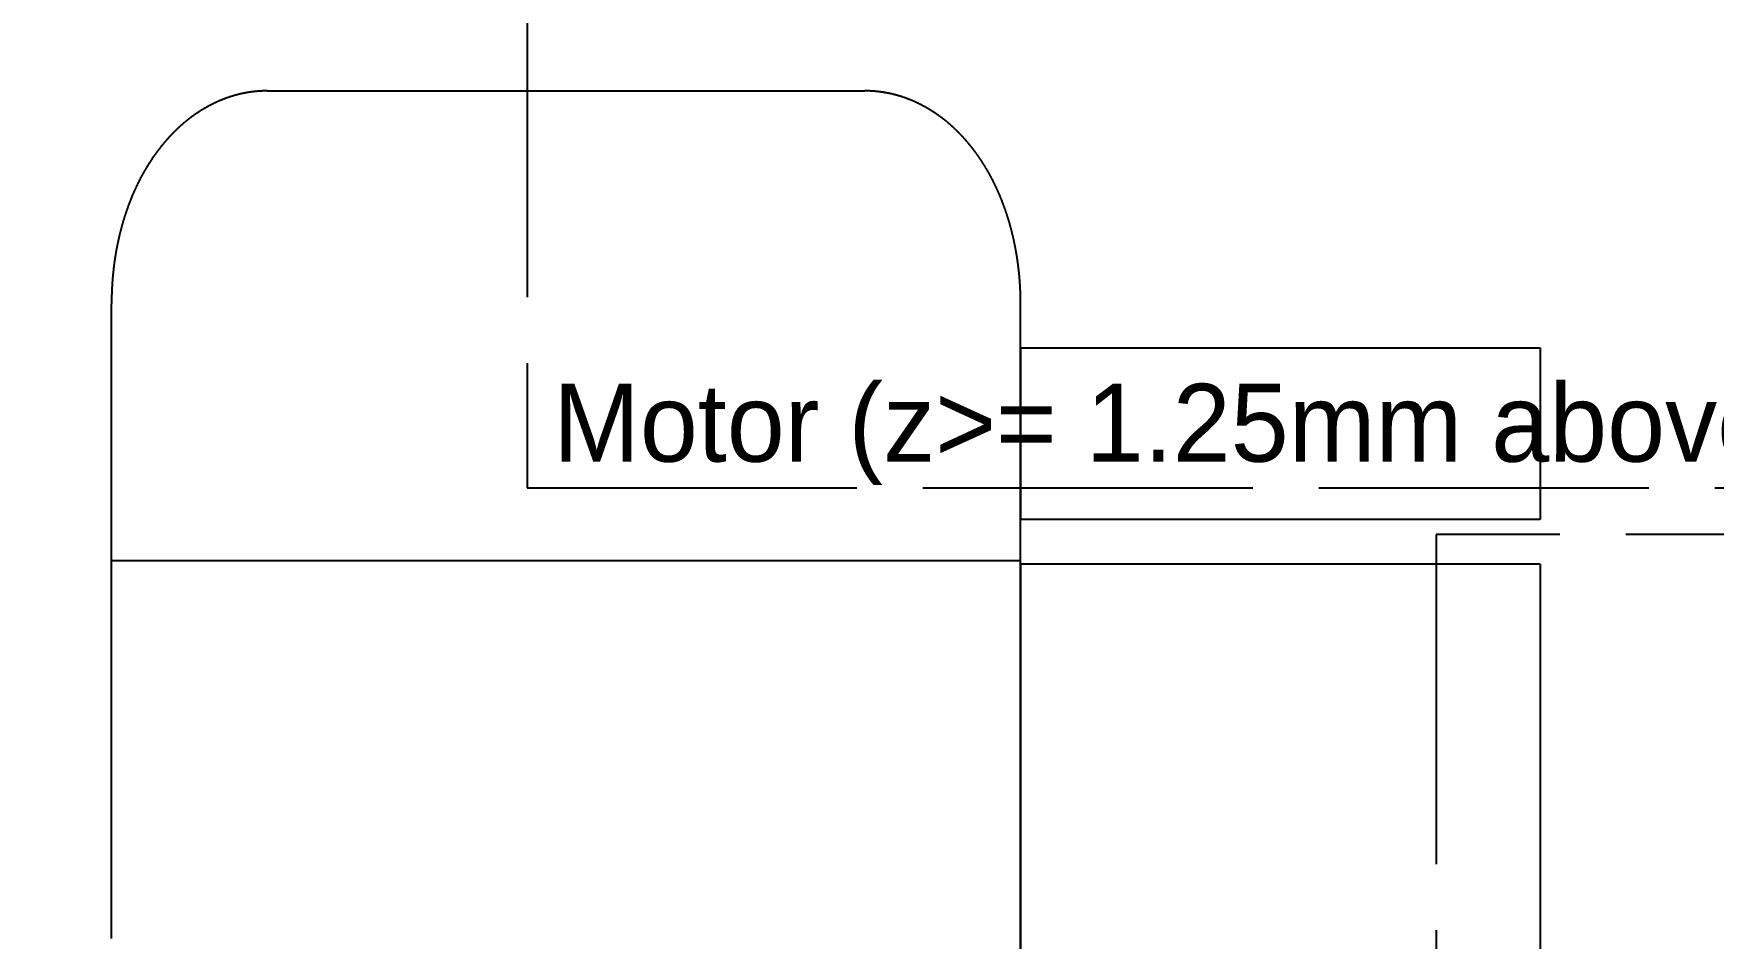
# Model space of a CAD drawing. Header units: millimetres. Extents: x -6.6 to 37.3, y -31.4 to 37.
# Drawn here: x -6.6 to -0.13, y 7.04 to 10.53 of the extents above; entities that cross this region are included whole.
import ezdxf

# ---------------------------------------------------------------- set-up
doc = ezdxf.new("R2010")
doc.units = ezdxf.units.MM
doc.linetypes.add('DASHED', pattern=[1.524, 1.27, -0.254])
for name, color, linetype in [('00_BOARD', 7, 'Continuous'), ('20_CONTACT', 3, 'Continuous'), ('30_OVERHANG', 2, 'DASHED'), ('90_TEXT', 7, 'Continuous')]:
    doc.layers.add(name, color=color, linetype=linetype)

msp = doc.modelspace()

# ---------------------------------------------------------------- linework, layer by layer
at = {"layer": '00_BOARD'}
msp.add_lwpolyline([(27.8, -1.5, -0.414214), (26.8, -0.5), (26.8, 10.5, -0.414214), (27.8, 11.5), (32.4, 11.5, 0.414214), (33.4, 12.5), (33.4, 33, 0.414214), (29.4, 37), (27.7614, 37, 0.245393), (24.4788, 35.2857, -0.522233), (2.3212, 35.2857, 0.245393), (-0.9614, 37), (-2.6, 37, 0.414214), (-6.6, 33), (-6.6, 12.5, 0.414214), (-5.6, 11.5), (-1, 11.5, -0.414214), (0, 10.5), (0, -0.5, -0.414214), (-1, -1.5)], format="xyb", dxfattribs=at)
at = {"layer": '20_CONTACT'}
for points in [[(-5.7, 10.3083), (-5.7009, 10.3083), (-5.7016, 10.3083), (-5.7025, 10.3083), (-5.7034, 10.3083), (-5.7044, 10.3083), (-5.7053, 10.3083), (-5.7063, 10.3083), (-5.7072, 10.3082), (-5.7081, 10.3082), (-5.7091, 10.3082), (-5.71, 10.3082), (-5.711, 10.3082), (-5.7119, 10.3082), (-5.7128, 10.3081), (-5.7138, 10.3081), (-5.7147, 10.3081), (-5.7157, 10.308), (-5.7166, 10.308), (-5.7176, 10.308), (-5.7185, 10.3079), (-5.7194, 10.3079), (-5.7204, 10.3078), (-5.7213, 10.3078), (-5.7223, 10.3078), (-5.7232, 10.3077), (-5.7242, 10.3077), (-5.7251, 10.3076), (-5.726, 10.3076), (-5.727, 10.3075), (-5.7279, 10.3074), (-5.7289, 10.3074), (-5.7298, 10.3073), (-5.7307, 10.3073), (-5.7317, 10.3072), (-5.7326, 10.3071), (-5.7336, 10.3071), (-5.7345, 10.307), (-5.7354, 10.3069), (-5.7364, 10.3068), (-5.7373, 10.3068), (-5.7383, 10.3067), (-5.7392, 10.3066), (-5.7402, 10.3065), (-5.7411, 10.3064), (-5.742, 10.3064), (-5.743, 10.3063), (-5.7439, 10.3062), (-5.7449, 10.3061), (-5.7458, 10.306), (-5.7467, 10.3059), (-5.7477, 10.3058), (-5.7486, 10.3057), (-5.7495, 10.3056), (-5.7505, 10.3055), (-5.7514, 10.3054), (-5.7524, 10.3053), (-5.7533, 10.3052), (-5.7542, 10.3051), (-5.7552, 10.305), (-5.7561, 10.3048), (-5.7571, 10.3047), (-5.758, 10.3046), (-5.7589, 10.3045), (-5.7599, 10.3044), (-5.7608, 10.3042), (-5.7617, 10.3041), (-5.7627, 10.304), (-5.7636, 10.3038), (-5.7646, 10.3037), (-5.7655, 10.3036), (-5.7664, 10.3034), (-5.7674, 10.3033), (-5.7683, 10.3032), (-5.7692, 10.303), (-5.7702, 10.3029), (-5.7711, 10.3027), (-5.7721, 10.3026), (-5.773, 10.3024), (-5.7739, 10.3023), (-5.7749, 10.3021), (-5.7758, 10.302), (-5.7767, 10.3018), (-5.7777, 10.3016), (-5.7786, 10.3015), (-5.7795, 10.3013), (-5.7805, 10.3012), (-5.7814, 10.301), (-5.7823, 10.3008), (-5.7833, 10.3006), (-5.7842, 10.3005), (-5.7851, 10.3003), (-5.7861, 10.3001), (-5.787, 10.2999), (-5.7879, 10.2998), (-5.7889, 10.2996), (-5.7898, 10.2994), (-5.7907, 10.2992), (-5.7917, 10.299), (-5.7926, 10.2988), (-5.7935, 10.2986), (-5.7945, 10.2984), (-5.7954, 10.2982), (-5.7963, 10.298), (-5.7972, 10.2978), (-5.7982, 10.2976), (-5.7991, 10.2974), (-5.8, 10.2972), (-5.801, 10.297), (-5.8019, 10.2968), (-5.8028, 10.2966), (-5.8037, 10.2964), (-5.8047, 10.2962), (-5.8056, 10.2959), (-5.8065, 10.2957), (-5.8075, 10.2955), (-5.8084, 10.2953), (-5.8093, 10.2951), (-5.8102, 10.2948), (-5.8112, 10.2946), (-5.8121, 10.2944), (-5.813, 10.2941), (-5.8139, 10.2939), (-5.8149, 10.2937), (-5.8158, 10.2934), (-5.8167, 10.2932), (-5.8176, 10.2929), (-5.8186, 10.2927), (-5.8195, 10.2924), (-5.8204, 10.2922), (-5.8213, 10.2919), (-5.8223, 10.2917), (-5.8232, 10.2914), (-5.8241, 10.2912), (-5.825, 10.2909), (-5.8259, 10.2907), (-5.8269, 10.2904), (-5.8278, 10.2901), (-5.8287, 10.2899), (-5.8296, 10.2896), (-5.8305, 10.2893), (-5.8315, 10.2891), (-5.8324, 10.2888), (-5.8333, 10.2885), (-5.8342, 10.2882), (-5.8351, 10.288), (-5.8361, 10.2877), (-5.837, 10.2874), (-5.8379, 10.2871), (-5.8388, 10.2868), (-5.8397, 10.2865), (-5.8406, 10.2862), (-5.8416, 10.2859), (-5.8425, 10.2857), (-5.8434, 10.2854), (-5.8443, 10.2851), (-5.8452, 10.2848), (-5.8461, 10.2845), (-5.8471, 10.2842), (-5.848, 10.2838), (-5.8489, 10.2835), (-5.8498, 10.2832), (-5.8507, 10.2829), (-5.8516, 10.2826), (-5.8525, 10.2823), (-5.8534, 10.282), (-5.8544, 10.2816), (-5.8553, 10.2813), (-5.8562, 10.281), (-5.8571, 10.2807), (-5.858, 10.2804), (-5.8589, 10.28), (-5.8598, 10.2797), (-5.8607, 10.2794), (-5.8616, 10.279), (-5.8625, 10.2787), (-5.8634, 10.2784), (-5.8643, 10.278), (-5.8653, 10.2777), (-5.8662, 10.2773), (-5.8671, 10.277), (-5.868, 10.2766), (-5.8689, 10.2763), (-5.8698, 10.2759), (-5.8707, 10.2756), (-5.8716, 10.2752), (-5.8725, 10.2749), (-5.8734, 10.2745), (-5.8743, 10.2741), (-5.8752, 10.2738), (-5.8761, 10.2734), (-5.877, 10.273), (-5.8779, 10.2727), (-5.8788, 10.2723), (-5.8797, 10.2719), (-5.8806, 10.2716), (-5.8815, 10.2712), (-5.8824, 10.2708), (-5.8833, 10.2704), (-5.8842, 10.27), (-5.8851, 10.2697), (-5.886, 10.2693), (-5.8869, 10.2689), (-5.8878, 10.2685), (-5.8887, 10.2681), (-5.8896, 10.2677), (-5.8905, 10.2673), (-5.8913, 10.2669), (-5.8922, 10.2665), (-5.8931, 10.2661), (-5.894, 10.2657), (-5.8949, 10.2653), (-5.8958, 10.2649), (-5.8967, 10.2645), (-5.8976, 10.2641), (-5.8985, 10.2637), (-5.8994, 10.2633), (-5.9003, 10.2629), (-5.9011, 10.2624), (-5.902, 10.262), (-5.9029, 10.2616), (-5.9038, 10.2612), (-5.9047, 10.2607), (-5.9056, 10.2603), (-5.9065, 10.2599), (-5.9073, 10.2595), (-5.9082, 10.259), (-5.9091, 10.2586), (-5.91, 10.2582), (-5.9109, 10.2577), (-5.9118, 10.2573), (-5.9126, 10.2568), (-5.9135, 10.2564), (-5.9144, 10.256), (-5.9153, 10.2555), (-5.9162, 10.2551), (-5.917, 10.2546), (-5.9179, 10.2542), (-5.9188, 10.2537), (-5.9197, 10.2532), (-5.9206, 10.2528), (-5.9214, 10.2523), (-5.9223, 10.2519), (-5.9232, 10.2514), (-5.9241, 10.2509), (-5.9249, 10.2505), (-5.9258, 10.25), (-5.9267, 10.2495), (-5.9275, 10.2491), (-5.9284, 10.2486), (-5.9293, 10.2481), (-5.9302, 10.2476), (-5.931, 10.2471), (-5.9319, 10.2467), (-5.9328, 10.2462), (-5.9336, 10.2457), (-5.9345, 10.2452), (-5.9354, 10.2447), (-5.9362, 10.2442), (-5.9371, 10.2437), (-5.938, 10.2432), (-5.9388, 10.2427), (-5.9397, 10.2422), (-5.9406, 10.2417), (-5.9414, 10.2412), (-5.9423, 10.2407), (-5.9432, 10.2402), (-5.944, 10.2397), (-5.9449, 10.2392), (-5.9457, 10.2387), (-5.9466, 10.2382), (-5.9475, 10.2377), (-5.9483, 10.2372), (-5.9492, 10.2366), (-5.95, 10.2361), (-5.9509, 10.2356), (-5.9517, 10.2351), (-5.9526, 10.2346), (-5.9534, 10.234), (-5.9543, 10.2335), (-5.9552, 10.233), (-5.956, 10.2324), (-5.9569, 10.2319), (-5.9577, 10.2314), (-5.9586, 10.2308), (-5.9594, 10.2303), (-5.9603, 10.2297), (-5.9611, 10.2292), (-5.962, 10.2287), (-5.9628, 10.2281), (-5.9637, 10.2276), (-5.9645, 10.227), (-5.9653, 10.2265), (-5.9662, 10.2259), (-5.967, 10.2253), (-5.9679, 10.2248), (-5.9687, 10.2242), (-5.9696, 10.2237), (-5.9704, 10.2231), (-5.9712, 10.2225), (-5.9721, 10.222), (-5.9729, 10.2214), (-5.9738, 10.2208), (-5.9746, 10.2203), (-5.9754, 10.2197), (-5.9763, 10.2191), (-5.9771, 10.2185), (-5.978, 10.218), (-5.9788, 10.2174), (-5.9796, 10.2168), (-5.9805, 10.2162), (-5.9813, 10.2156), (-5.9821, 10.215), (-5.9829, 10.2144), (-5.9838, 10.2139), (-5.9846, 10.2133), (-5.9854, 10.2127), (-5.9863, 10.2121), (-5.9871, 10.2115), (-5.9879, 10.2109), (-5.9887, 10.2103), (-5.9896, 10.2097), (-5.9904, 10.2091), (-5.9912, 10.2085), (-5.992, 10.2078), (-5.9929, 10.2072), (-5.9937, 10.2066), (-5.9945, 10.206), (-5.9953, 10.2054), (-5.9962, 10.2048), (-5.997, 10.2042), (-5.9978, 10.2035), (-5.9986, 10.2029), (-5.9994, 10.2023), (-6.0002, 10.2017), (-6.0011, 10.201), (-6.0019, 10.2004), (-6.0027, 10.1998), (-6.0035, 10.1991), (-6.0043, 10.1985), (-6.0051, 10.1979), (-6.0059, 10.1972), (-6.0067, 10.1966), (-6.0076, 10.1959), (-6.0084, 10.1953), (-6.0092, 10.1947), (-6.01, 10.194), (-6.0108, 10.1934), (-6.0116, 10.1927), (-6.0124, 10.1921), (-6.0132, 10.1914), (-6.014, 10.1907), (-6.0148, 10.1901), (-6.0156, 10.1894), (-6.0164, 10.1888), (-6.0172, 10.1881), (-6.018, 10.1874), (-6.0188, 10.1868), (-6.0196, 10.1861), (-6.0204, 10.1854), (-6.0212, 10.1848), (-6.022, 10.1841), (-6.0228, 10.1834), (-6.0236, 10.1827), (-6.0244, 10.1821), (-6.0252, 10.1814), (-6.026, 10.1807), (-6.0268, 10.18), (-6.0275, 10.1793), (-6.0283, 10.1786), (-6.0291, 10.178), (-6.0299, 10.1773), (-6.0307, 10.1766), (-6.0315, 10.1759), (-6.0323, 10.1752), (-6.0331, 10.1745), (-6.0338, 10.1738), (-6.0346, 10.1731), (-6.0354, 10.1724), (-6.0362, 10.1717), (-6.037, 10.171), (-6.0377, 10.1703), (-6.0385, 10.1696), (-6.0393, 10.1689), (-6.0401, 10.1681), (-6.0409, 10.1674), (-6.0416, 10.1667), (-6.0424, 10.166), (-6.0432, 10.1653), (-6.0439, 10.1646), (-6.0447, 10.1638), (-6.0455, 10.1631), (-6.0463, 10.1624), (-6.047, 10.1617), (-6.0478, 10.1609), (-6.0486, 10.1602), (-6.0493, 10.1595), (-6.0501, 10.1587), (-6.0509, 10.158), (-6.0516, 10.1573), (-6.0524, 10.1565), (-6.0532, 10.1558), (-6.0539, 10.155), (-6.0547, 10.1543), (-6.0554, 10.1536), (-6.0562, 10.1528), (-6.057, 10.1521), (-6.0577, 10.1513), (-6.0585, 10.1506), (-6.0592, 10.1498), (-6.06, 10.1491), (-6.0607, 10.1483), (-6.0615, 10.1475), (-6.0622, 10.1468), (-6.063, 10.146), (-6.0637, 10.1453), (-6.0645, 10.1445), (-6.0652, 10.1437), (-6.066, 10.143), (-6.0667, 10.1422), (-6.0675, 10.1414), (-6.0682, 10.1406), (-6.069, 10.1399), (-6.0697, 10.1391), (-6.0704, 10.1383), (-6.0712, 10.1375), (-6.0719, 10.1368), (-6.0727, 10.136), (-6.0734, 10.1352), (-6.0741, 10.1344), (-6.0749, 10.1336), (-6.0756, 10.1328), (-6.0763, 10.132), (-6.0771, 10.1313), (-6.0778, 10.1305), (-6.0785, 10.1297), (-6.0793, 10.1289), (-6.08, 10.1281), (-6.0807, 10.1273), (-6.0815, 10.1265), (-6.0822, 10.1257), (-6.0829, 10.1249), (-6.0836, 10.1241), (-6.0844, 10.1232), (-6.0851, 10.1224), (-6.0858, 10.1216), (-6.0865, 10.1208), (-6.0873, 10.12), (-6.088, 10.1192), (-6.0887, 10.1184), (-6.0894, 10.1175), (-6.0901, 10.1167), (-6.0908, 10.1159), (-6.0916, 10.1151), (-6.0923, 10.1143), (-6.093, 10.1134), (-6.0937, 10.1126), (-6.0944, 10.1118), (-6.0951, 10.1109), (-6.0958, 10.1101), (-6.0965, 10.1093), (-6.0972, 10.1084), (-6.0979, 10.1076), (-6.0986, 10.1068), (-6.0993, 10.1059), (-6.1001, 10.1051), (-6.1008, 10.1042), (-6.1015, 10.1034), (-6.1022, 10.1025), (-6.1029, 10.1017), (-6.1036, 10.1008), (-6.1042, 10.1), (-6.1049, 10.0991), (-6.1056, 10.0983), (-6.1063, 10.0974), (-6.107, 10.0966), (-6.1077, 10.0957), (-6.1084, 10.0949), (-6.1091, 10.094), (-6.1098, 10.0931), (-6.1105, 10.0923), (-6.1112, 10.0914), (-6.1118, 10.0905), (-6.1125, 10.0897), (-6.1132, 10.0888), (-6.1139, 10.0879), (-6.1146, 10.087), (-6.1153, 10.0862), (-6.1159, 10.0853), (-6.1166, 10.0844), (-6.1173, 10.0835), (-6.118, 10.0826), (-6.1187, 10.0818), (-6.1193, 10.0809), (-6.12, 10.08), (-6.1207, 10.0791), (-6.1213, 10.0782), (-6.122, 10.0773), (-6.1227, 10.0764), (-6.1234, 10.0755), (-6.124, 10.0746), (-6.1247, 10.0738), (-6.1254, 10.0729), (-6.126, 10.072), (-6.1267, 10.0711), (-6.1273, 10.0702), (-6.128, 10.0692), (-6.1287, 10.0683), (-6.1293, 10.0674), (-6.13, 10.0665), (-6.1306, 10.0656), (-6.1313, 10.0647), (-6.1319, 10.0638), (-6.1326, 10.0629), (-6.1333, 10.062), (-6.1339, 10.061), (-6.1346, 10.0601), (-6.1352, 10.0592), (-6.1359, 10.0583), (-6.1365, 10.0574), (-6.1371, 10.0564), (-6.1378, 10.0555), (-6.1384, 10.0546), (-6.1391, 10.0537), (-6.1397, 10.0527), (-6.1404, 10.0518), (-6.141, 10.0509), (-6.1416, 10.0499), (-6.1423, 10.049), (-6.1429, 10.0481), (-6.1435, 10.0471), (-6.1442, 10.0462), (-6.1448, 10.0452), (-6.1454, 10.0443), (-6.1461, 10.0434), (-6.1467, 10.0424), (-6.1473, 10.0415), (-6.148, 10.0405), (-6.1486, 10.0396), (-6.1492, 10.0386), (-6.1498, 10.0377), (-6.1505, 10.0367), (-6.1511, 10.0357), (-6.1517, 10.0348), (-6.1523, 10.0338), (-6.1529, 10.0329), (-6.1536, 10.0319), (-6.1542, 10.0309), (-6.1548, 10.03), (-6.1554, 10.029), (-6.156, 10.0281), (-6.1566, 10.0271), (-6.1572, 10.0261), (-6.1579, 10.0251), (-6.1585, 10.0242), (-6.1591, 10.0232), (-6.1597, 10.0222), (-6.1603, 10.0212), (-6.1609, 10.0203), (-6.1615, 10.0193), (-6.1621, 10.0183), (-6.1627, 10.0173), (-6.1633, 10.0163), (-6.1639, 10.0154), (-6.1645, 10.0144), (-6.1651, 10.0134), (-6.1657, 10.0124), (-6.1663, 10.0114), (-6.1669, 10.0104), (-6.1675, 10.0094), (-6.168, 10.0084), (-6.1686, 10.0074), (-6.1692, 10.0064), (-6.1698, 10.0054), (-6.1704, 10.0044), (-6.171, 10.0034), (-6.1716, 10.0024), (-6.1721, 10.0014), (-6.1727, 10.0004), (-6.1733, 9.9994), (-6.1739, 9.9984), (-6.1745, 9.9974), (-6.175, 9.9964), (-6.1756, 9.9954), (-6.1762, 9.9944), (-6.1768, 9.9934), (-6.1773, 9.9923), (-6.1779, 9.9913), (-6.1785, 9.9903), (-6.179, 9.9893), (-6.1796, 9.9883), (-6.1802, 9.9873), (-6.1807, 9.9862), (-6.1813, 9.9852), (-6.1819, 9.9842), (-6.1824, 9.9832), (-6.183, 9.9821), (-6.1835, 9.9811), (-6.1841, 9.9801), (-6.1847, 9.979), (-6.1852, 9.978), (-6.1858, 9.977), (-6.1863, 9.9759), (-6.1869, 9.9749), (-6.1874, 9.9739), (-6.188, 9.9728), (-6.1885, 9.9718), (-6.1891, 9.9707), (-6.1896, 9.9697), (-6.1901, 9.9686), (-6.1907, 9.9676), (-6.1912, 9.9665), (-6.1918, 9.9655), (-6.1923, 9.9645), (-6.1929, 9.9634), (-6.1934, 9.9623), (-6.1939, 9.9613), (-6.1945, 9.9602), (-6.195, 9.9592), (-6.1955, 9.9581), (-6.1961, 9.9571), (-6.1966, 9.956), (-6.1971, 9.9549), (-6.1976, 9.9539), (-6.1982, 9.9528), (-6.1987, 9.9518), (-6.1992, 9.9507), (-6.1997, 9.9496), (-6.2003, 9.9486), (-6.2008, 9.9475), (-6.2013, 9.9464), (-6.2018, 9.9453), (-6.2023, 9.9443), (-6.2028, 9.9432), (-6.2034, 9.9421), (-6.2039, 9.941), (-6.2044, 9.94), (-6.2049, 9.9389), (-6.2054, 9.9378), (-6.2059, 9.9367), (-6.2064, 9.9356), (-6.2069, 9.9346), (-6.2074, 9.9335), (-6.2079, 9.9324), (-6.2084, 9.9313), (-6.2089, 9.9302), (-6.2094, 9.9291), (-6.2099, 9.928), (-6.2104, 9.9269), (-6.2109, 9.9258), (-6.2114, 9.9248), (-6.2119, 9.9237), (-6.2124, 9.9226), (-6.2129, 9.9215), (-6.2134, 9.9204), (-6.2139, 9.9193), (-6.2143, 9.9182), (-6.2148, 9.9171), (-6.2153, 9.916), (-6.2158, 9.9148), (-6.2163, 9.9137), (-6.2167, 9.9126), (-6.2172, 9.9115), (-6.2177, 9.9104), (-6.2182, 9.9093), (-6.2187, 9.9082), (-6.2191, 9.9071), (-6.2196, 9.906), (-6.2201, 9.9049), (-6.2205, 9.9037), (-6.221, 9.9026), (-6.2215, 9.9015), (-6.2219, 9.9004), (-6.2224, 9.8993), (-6.2229, 9.8981), (-6.2233, 9.897), (-6.2238, 9.8959), (-6.2242, 9.8948), (-6.2247, 9.8936), (-6.2252, 9.8925), (-6.2256, 9.8914), (-6.2261, 9.8903), (-6.2265, 9.8891), (-6.227, 9.888), (-6.2274, 9.8869), (-6.2279, 9.8857), (-6.2283, 9.8846), (-6.2288, 9.8835), (-6.2292, 9.8823), (-6.2297, 9.8812), (-6.2301, 9.88), (-6.2305, 9.8789), (-6.231, 9.8778), (-6.2314, 9.8766), (-6.2319, 9.8755), (-6.2323, 9.8743), (-6.2327, 9.8732), (-6.2332, 9.872), (-6.2336, 9.8709), (-6.234, 9.8697), (-6.2344, 9.8686), (-6.2349, 9.8674), (-6.2353, 9.8663), (-6.2357, 9.8651), (-6.2361, 9.864), (-6.2366, 9.8628), (-6.237, 9.8617), (-6.2374, 9.8605), (-6.2378, 9.8593), (-6.2382, 9.8582), (-6.2387, 9.857), (-6.2391, 9.8559), (-6.2395, 9.8547), (-6.2399, 9.8535), (-6.2403, 9.8524), (-6.2407, 9.8512), (-6.2411, 9.85), (-6.2415, 9.8489), (-6.2419, 9.8477), (-6.2423, 9.8465), (-6.2427, 9.8454), (-6.2431, 9.8442), (-6.2435, 9.843), (-6.2439, 9.8418), (-6.2443, 9.8407), (-6.2447, 9.8395), (-6.2451, 9.8383), (-6.2455, 9.8371), (-6.2459, 9.836), (-6.2463, 9.8348), (-6.2467, 9.8336), (-6.2471, 9.8324), (-6.2475, 9.8312), (-6.2479, 9.8301), (-6.2482, 9.8289), (-6.2486, 9.8277), (-6.249, 9.8265), (-6.2494, 9.8253), (-6.2498, 9.8241), (-6.2501, 9.8229), (-6.2505, 9.8217), (-6.2509, 9.8206), (-6.2513, 9.8194), (-6.2516, 9.8182), (-6.252, 9.817), (-6.2524, 9.8158), (-6.2527, 9.8146), (-6.2531, 9.8134), (-6.2535, 9.8122), (-6.2538, 9.811), (-6.2542, 9.8098), (-6.2546, 9.8086), (-6.2549, 9.8074), (-6.2553, 9.8062), (-6.2556, 9.805), (-6.256, 9.8038), (-6.2563, 9.8026), (-6.2567, 9.8014), (-6.257, 9.8002), (-6.2574, 9.799), (-6.2577, 9.7977), (-6.2581, 9.7965), (-6.2584, 9.7953), (-6.2588, 9.7941), (-6.2591, 9.7929), (-6.2595, 9.7917), (-6.2598, 9.7905), (-6.2601, 9.7893), (-6.2605, 9.788), (-6.2608, 9.7868), (-6.2611, 9.7856), (-6.2615, 9.7844), (-6.2618, 9.7832), (-6.2621, 9.782), (-6.2625, 9.7807), (-6.2628, 9.7795), (-6.2631, 9.7783), (-6.2634, 9.7771), (-6.2638, 9.7758), (-6.2641, 9.7746), (-6.2644, 9.7734), (-6.2647, 9.7722), (-6.265, 9.7709), (-6.2654, 9.7697), (-6.2657, 9.7685), (-6.266, 9.7672), (-6.2663, 9.766), (-6.2666, 9.7648), (-6.2669, 9.7636), (-6.2672, 9.7623), (-6.2675, 9.7611), (-6.2678, 9.7598), (-6.2681, 9.7586), (-6.2684, 9.7574), (-6.2688, 9.7561), (-6.2691, 9.7549), (-6.2693, 9.7537), (-6.2696, 9.7524), (-6.2699, 9.7512), (-6.2702, 9.7499), (-6.2705, 9.7487), (-6.2708, 9.7475), (-6.2711, 9.7462), (-6.2714, 9.745), (-6.2717, 9.7437), (-6.272, 9.7425), (-6.2723, 9.7412), (-6.2725, 9.74), (-6.2728, 9.7387), (-6.2731, 9.7375), (-6.2734, 9.7362), (-6.2737, 9.735), (-6.2739, 9.7337), (-6.2742, 9.7325), (-6.2745, 9.7312), (-6.2747, 9.73), (-6.275, 9.7287), (-6.2753, 9.7275), (-6.2755, 9.7262), (-6.2758, 9.7249), (-6.2761, 9.7237), (-6.2763, 9.7224), (-6.2766, 9.7212), (-6.2769, 9.7199), (-6.2771, 9.7186), (-6.2774, 9.7174), (-6.2776, 9.7161), (-6.2779, 9.7149), (-6.2781, 9.7136), (-6.2784, 9.7123), (-6.2786, 9.7111), (-6.2789, 9.7098), (-6.2791, 9.7085), (-6.2794, 9.7073), (-6.2796, 9.706), (-6.2799, 9.7047), (-6.2801, 9.7035), (-6.2804, 9.7022), (-6.2806, 9.7009), (-6.2808, 9.6996), (-6.2811, 9.6984), (-6.2813, 9.6971), (-6.2815, 9.6958), (-6.2818, 9.6946), (-6.282, 9.6933), (-6.2822, 9.692), (-6.2824, 9.6907), (-6.2827, 9.6895), (-6.2829, 9.6882), (-6.2831, 9.6869), (-6.2833, 9.6856), (-6.2836, 9.6843), (-6.2838, 9.6831), (-6.284, 9.6818), (-6.2842, 9.6805), (-6.2844, 9.6792), (-6.2846, 9.6779), (-6.2848, 9.6767), (-6.2851, 9.6754), (-6.2853, 9.6741), (-6.2855, 9.6728), (-6.2857, 9.6715), (-6.2859, 9.6702), (-6.2861, 9.6689), (-6.2863, 9.6677), (-6.2865, 9.6664), (-6.2867, 9.6651), (-6.2869, 9.6638), (-6.2871, 9.6625), (-6.2873, 9.6612), (-6.2875, 9.6599), (-6.2877, 9.6586), (-6.2878, 9.6573), (-6.288, 9.656), (-6.2882, 9.6547), (-6.2884, 9.6534), (-6.2886, 9.6522), (-6.2888, 9.6509), (-6.289, 9.6496), (-6.2891, 9.6483), (-6.2893, 9.647), (-6.2895, 9.6457), (-6.2897, 9.6444), (-6.2898, 9.6431), (-6.29, 9.6418), (-6.2902, 9.6405), (-6.2903, 9.6392), (-6.2905, 9.6379), (-6.2907, 9.6366), (-6.2908, 9.6353), (-6.291, 9.634), (-6.2912, 9.6327), (-6.2913, 9.6314), (-6.2915, 9.6301), (-6.2916, 9.6288), (-6.2918, 9.6274), (-6.292, 9.6261), (-6.2921, 9.6248), (-6.2923, 9.6235), (-6.2924, 9.6222), (-6.2926, 9.6209), (-6.2927, 9.6196), (-6.2929, 9.6183), (-6.293, 9.617), (-6.2931, 9.6157), (-6.2933, 9.6144), (-6.2934, 9.6131), (-6.2936, 9.6117), (-6.2937, 9.6104), (-6.2938, 9.6091), (-6.294, 9.6078), (-6.2941, 9.6065), (-6.2942, 9.6052), (-6.2944, 9.6039), (-6.2945, 9.6025), (-6.2946, 9.6012), (-6.2947, 9.5999), (-6.2949, 9.5986), (-6.295, 9.5973), (-6.2951, 9.596), (-6.2952, 9.5947), (-6.2953, 9.5933), (-6.2955, 9.592), (-6.2956, 9.5907), (-6.2957, 9.5894), (-6.2958, 9.5881), (-6.2959, 9.5867), (-6.296, 9.5854), (-6.2961, 9.5841), (-6.2962, 9.5828), (-6.2963, 9.5815), (-6.2964, 9.5801), (-6.2965, 9.5788), (-6.2966, 9.5775), (-6.2967, 9.5762), (-6.2968, 9.5748), (-6.2969, 9.5735), (-6.297, 9.5722), (-6.2971, 9.5709), (-6.2972, 9.5695), (-6.2973, 9.5682), (-6.2974, 9.5669), (-6.2975, 9.5656), (-6.2976, 9.5642), (-6.2976, 9.5629), (-6.2977, 9.5616), (-6.2978, 9.5602), (-6.2979, 9.5589), (-6.298, 9.5576), (-6.298, 9.5563), (-6.2981, 9.5549), (-6.2982, 9.5536), (-6.2983, 9.5523), (-6.2983, 9.5509), (-6.2984, 9.5496), (-6.2985, 9.5483), (-6.2985, 9.5469), (-6.2986, 9.5456), (-6.2987, 9.5443), (-6.2987, 9.5429), (-6.2988, 9.5416), (-6.2989, 9.5403), (-6.2989, 9.5389), (-6.299, 9.5376), (-6.299, 9.5363), (-6.2991, 9.5349), (-6.2991, 9.5336), (-6.2992, 9.5323), (-6.2992, 9.5309), (-6.2993, 9.5296), (-6.2993, 9.5283), (-6.2994, 9.5269), (-6.2994, 9.5256), (-6.2994, 9.5243), (-6.2995, 9.5229), (-6.2995, 9.5216), (-6.2996, 9.5202), (-6.2996, 9.5189), (-6.2996, 9.5176), (-6.2997, 9.5162), (-6.2997, 9.5149), (-6.2997, 9.5135), (-6.2998, 9.5122), (-6.2998, 9.5109), (-6.2998, 9.5095), (-6.2998, 9.5082), (-6.2998, 9.5068), (-6.2999, 9.5055), (-6.2999, 9.5042), (-6.2999, 9.5028), (-6.2999, 9.5015), (-6.2999, 9.5001), (-6.2999, 9.4988), (-6.3, 9.4975), (-6.3, 9.4961), (-6.3, 9.4948), (-6.3, 9.4934), (-6.3, 9.4921), (-6.3, 9.4907), (-6.3, 9.4894), (-6.3, 9.4876)], [(-5.7, 10.3083), (-3.4, 10.3083)], [(-2.8, 9.4876), (-2.8, 9.4889), (-2.8, 9.4902), (-2.8, 9.4916), (-2.8, 9.4929), (-2.8, 9.4943), (-2.8, 9.4956), (-2.8, 9.497), (-2.8, 9.4983), (-2.8001, 9.4996), (-2.8001, 9.501), (-2.8001, 9.5023), (-2.8001, 9.5037), (-2.8001, 9.505), (-2.8001, 9.5064), (-2.8002, 9.5077), (-2.8002, 9.509), (-2.8002, 9.5104), (-2.8002, 9.5117), (-2.8003, 9.5131), (-2.8003, 9.5144), (-2.8003, 9.5157), (-2.8004, 9.5171), (-2.8004, 9.5184), (-2.8004, 9.5197), (-2.8005, 9.5211), (-2.8005, 9.5224), (-2.8005, 9.5238), (-2.8006, 9.5251), (-2.8006, 9.5264), (-2.8007, 9.5278), (-2.8007, 9.5291), (-2.8008, 9.5304), (-2.8008, 9.5318), (-2.8009, 9.5331), (-2.8009, 9.5345), (-2.801, 9.5358), (-2.801, 9.5371), (-2.8011, 9.5385), (-2.8011, 9.5398), (-2.8012, 9.5411), (-2.8012, 9.5425), (-2.8013, 9.5438), (-2.8014, 9.5451), (-2.8014, 9.5465), (-2.8015, 9.5478), (-2.8016, 9.5491), (-2.8016, 9.5504), (-2.8017, 9.5518), (-2.8018, 9.5531), (-2.8018, 9.5544), (-2.8019, 9.5558), (-2.802, 9.5571), (-2.8021, 9.5584), (-2.8022, 9.5598), (-2.8022, 9.5611), (-2.8023, 9.5624), (-2.8024, 9.5637), (-2.8025, 9.5651), (-2.8026, 9.5664), (-2.8027, 9.5677), (-2.8028, 9.569), (-2.8028, 9.5704), (-2.8029, 9.5717), (-2.803, 9.573), (-2.8031, 9.5743), (-2.8032, 9.5757), (-2.8033, 9.577), (-2.8034, 9.5783), (-2.8035, 9.5796), (-2.8036, 9.581), (-2.8037, 9.5823), (-2.8038, 9.5836), (-2.8039, 9.5849), (-2.804, 9.5863), (-2.8042, 9.5876), (-2.8043, 9.5889), (-2.8044, 9.5902), (-2.8045, 9.5915), (-2.8046, 9.5928), (-2.8047, 9.5942), (-2.8049, 9.5955), (-2.805, 9.5968), (-2.8051, 9.5981), (-2.8052, 9.5994), (-2.8053, 9.6008), (-2.8055, 9.6021), (-2.8056, 9.6034), (-2.8057, 9.6047), (-2.8059, 9.606), (-2.806, 9.6073), (-2.8061, 9.6086), (-2.8063, 9.6099), (-2.8064, 9.6113), (-2.8065, 9.6126), (-2.8067, 9.6139), (-2.8068, 9.6152), (-2.807, 9.6165), (-2.8071, 9.6178), (-2.8072, 9.6191), (-2.8074, 9.6204), (-2.8075, 9.6217), (-2.8077, 9.623), (-2.8078, 9.6244), (-2.808, 9.6257), (-2.8081, 9.627), (-2.8083, 9.6283), (-2.8085, 9.6296), (-2.8086, 9.6309), (-2.8088, 9.6322), (-2.8089, 9.6335), (-2.8091, 9.6348), (-2.8093, 9.6361), (-2.8094, 9.6374), (-2.8096, 9.6387), (-2.8098, 9.64), (-2.8099, 9.6413), (-2.8101, 9.6426), (-2.8103, 9.6439), (-2.8105, 9.6452), (-2.8106, 9.6465), (-2.8108, 9.6478), (-2.811, 9.6491), (-2.8112, 9.6504), (-2.8113, 9.6517), (-2.8115, 9.653), (-2.8117, 9.6543), (-2.8119, 9.6556), (-2.8121, 9.6569), (-2.8123, 9.6581), (-2.8125, 9.6594), (-2.8127, 9.6607), (-2.8129, 9.662), (-2.813, 9.6633), (-2.8132, 9.6646), (-2.8134, 9.6659), (-2.8136, 9.6672), (-2.8138, 9.6685), (-2.814, 9.6698), (-2.8142, 9.671), (-2.8145, 9.6723), (-2.8147, 9.6736), (-2.8149, 9.6749), (-2.8151, 9.6762), (-2.8153, 9.6775), (-2.8155, 9.6787), (-2.8157, 9.68), (-2.8159, 9.6813), (-2.8161, 9.6826), (-2.8164, 9.6839), (-2.8166, 9.6851), (-2.8168, 9.6864), (-2.817, 9.6877), (-2.8172, 9.689), (-2.8175, 9.6903), (-2.8177, 9.6915), (-2.8179, 9.6928), (-2.8182, 9.6941), (-2.8184, 9.6954), (-2.8186, 9.6966), (-2.8189, 9.6979), (-2.8191, 9.6992), (-2.8193, 9.7005), (-2.8196, 9.7017), (-2.8198, 9.703), (-2.82, 9.7043), (-2.8203, 9.7055), (-2.8205, 9.7068), (-2.8208, 9.7081), (-2.821, 9.7093), (-2.8213, 9.7106), (-2.8215, 9.7119), (-2.8218, 9.7131), (-2.822, 9.7144), (-2.8223, 9.7157), (-2.8225, 9.7169), (-2.8228, 9.7182), (-2.823, 9.7194), (-2.8233, 9.7207), (-2.8236, 9.722), (-2.8238, 9.7232), (-2.8241, 9.7245), (-2.8244, 9.7257), (-2.8246, 9.727), (-2.8249, 9.7282), (-2.8252, 9.7295), (-2.8254, 9.7308), (-2.8257, 9.732), (-2.826, 9.7333), (-2.8262, 9.7345), (-2.8265, 9.7358), (-2.8268, 9.737), (-2.8271, 9.7383), (-2.8274, 9.7395), (-2.8276, 9.7408), (-2.8279, 9.742), (-2.8282, 9.7433), (-2.8285, 9.7445), (-2.8288, 9.7458), (-2.8291, 9.747), (-2.8294, 9.7482), (-2.8297, 9.7495), (-2.83, 9.7507), (-2.8302, 9.752), (-2.8305, 9.7532), (-2.8308, 9.7544), (-2.8311, 9.7557), (-2.8314, 9.7569), (-2.8317, 9.7582), (-2.832, 9.7594), (-2.8323, 9.7606), (-2.8327, 9.7619), (-2.833, 9.7631), (-2.8333, 9.7643), (-2.8336, 9.7656), (-2.8339, 9.7668), (-2.8342, 9.768), (-2.8345, 9.7693), (-2.8348, 9.7705), (-2.8352, 9.7717), (-2.8355, 9.7729), (-2.8358, 9.7742), (-2.8361, 9.7754), (-2.8364, 9.7766), (-2.8368, 9.7778), (-2.8371, 9.7791), (-2.8374, 9.7803), (-2.8377, 9.7815), (-2.8381, 9.7827), (-2.8384, 9.7839), (-2.8387, 9.7852), (-2.8391, 9.7864), (-2.8394, 9.7876), (-2.8397, 9.7888), (-2.8401, 9.79), (-2.8404, 9.7912), (-2.8408, 9.7925), (-2.8411, 9.7937), (-2.8414, 9.7949), (-2.8418, 9.7961), (-2.8421, 9.7973), (-2.8425, 9.7985), (-2.8428, 9.7997), (-2.8432, 9.8009), (-2.8435, 9.8021), (-2.8439, 9.8033), (-2.8442, 9.8045), (-2.8446, 9.8057), (-2.845, 9.807), (-2.8453, 9.8082), (-2.8457, 9.8094), (-2.846, 9.8106), (-2.8464, 9.8118), (-2.8468, 9.8129), (-2.8471, 9.8141), (-2.8475, 9.8153), (-2.8479, 9.8165), (-2.8482, 9.8177), (-2.8486, 9.8189), (-2.849, 9.8201), (-2.8493, 9.8213), (-2.8497, 9.8225), (-2.8501, 9.8237), (-2.8505, 9.8249), (-2.8509, 9.8261), (-2.8512, 9.8273), (-2.8516, 9.8284), (-2.852, 9.8296), (-2.8524, 9.8308), (-2.8528, 9.832), (-2.8532, 9.8332), (-2.8535, 9.8344), (-2.8539, 9.8355), (-2.8543, 9.8367), (-2.8547, 9.8379), (-2.8551, 9.8391), (-2.8555, 9.8402), (-2.8559, 9.8414), (-2.8563, 9.8426), (-2.8567, 9.8438), (-2.8571, 9.8449), (-2.8575, 9.8461), (-2.8579, 9.8473), (-2.8583, 9.8484), (-2.8587, 9.8496), (-2.8591, 9.8508), (-2.8595, 9.8519), (-2.8599, 9.8531), (-2.8604, 9.8543), (-2.8608, 9.8554), (-2.8612, 9.8566), (-2.8616, 9.8578), (-2.862, 9.8589), (-2.8624, 9.8601), (-2.8629, 9.8612), (-2.8633, 9.8624), (-2.8637, 9.8635), (-2.8641, 9.8647), (-2.8645, 9.8659), (-2.865, 9.867), (-2.8654, 9.8682), (-2.8658, 9.8693), (-2.8663, 9.8705), (-2.8667, 9.8716), (-2.8671, 9.8728), (-2.8676, 9.8739), (-2.868, 9.875), (-2.8684, 9.8762), (-2.8689, 9.8773), (-2.8693, 9.8785), (-2.8697, 9.8796), (-2.8702, 9.8808), (-2.8706, 9.8819), (-2.8711, 9.883), (-2.8715, 9.8842), (-2.872, 9.8853), (-2.8724, 9.8864), (-2.8729, 9.8876), (-2.8733, 9.8887), (-2.8738, 9.8898), (-2.8742, 9.891), (-2.8747, 9.8921), (-2.8751, 9.8932), (-2.8756, 9.8944), (-2.876, 9.8955), (-2.8765, 9.8966), (-2.877, 9.8977), (-2.8774, 9.8988), (-2.8779, 9.9), (-2.8784, 9.9011), (-2.8788, 9.9022), (-2.8793, 9.9033), (-2.8798, 9.9044), (-2.8802, 9.9056), (-2.8807, 9.9067), (-2.8812, 9.9078), (-2.8816, 9.9089), (-2.8821, 9.91), (-2.8826, 9.9111), (-2.8831, 9.9122), (-2.8836, 9.9133), (-2.884, 9.9144), (-2.8845, 9.9155), (-2.885, 9.9167), (-2.8855, 9.9178), (-2.886, 9.9189), (-2.8865, 9.92), (-2.8869, 9.9211), (-2.8874, 9.9222), (-2.8879, 9.9233), (-2.8884, 9.9243), (-2.8889, 9.9254), (-2.8894, 9.9265), (-2.8899, 9.9276), (-2.8904, 9.9287), (-2.8909, 9.9298), (-2.8914, 9.9309), (-2.8919, 9.932), (-2.8924, 9.9331), (-2.8929, 9.9342), (-2.8934, 9.9352), (-2.8939, 9.9363), (-2.8944, 9.9374), (-2.8949, 9.9385), (-2.8954, 9.9396), (-2.8959, 9.9407), (-2.8965, 9.9417), (-2.897, 9.9428), (-2.8975, 9.9439), (-2.898, 9.945), (-2.8985, 9.946), (-2.899, 9.9471), (-2.8996, 9.9482), (-2.9001, 9.9492), (-2.9006, 9.9503), (-2.9011, 9.9514), (-2.9016, 9.9524), (-2.9022, 9.9535), (-2.9027, 9.9546), (-2.9032, 9.9556), (-2.9038, 9.9567), (-2.9043, 9.9577), (-2.9048, 9.9588), (-2.9053, 9.9599), (-2.9059, 9.9609), (-2.9064, 9.962), (-2.907, 9.963), (-2.9075, 9.9641), (-2.908, 9.9651), (-2.9086, 9.9662), (-2.9091, 9.9672), (-2.9097, 9.9683), (-2.9102, 9.9693), (-2.9107, 9.9703), (-2.9113, 9.9714), (-2.9118, 9.9724), (-2.9124, 9.9735), (-2.9129, 9.9745), (-2.9135, 9.9755), (-2.914, 9.9766), (-2.9146, 9.9776), (-2.9151, 9.9787), (-2.9157, 9.9797), (-2.9163, 9.9807), (-2.9168, 9.9817), (-2.9174, 9.9828), (-2.9179, 9.9838), (-2.9185, 9.9848), (-2.9191, 9.9859), (-2.9196, 9.9869), (-2.9202, 9.9879), (-2.9208, 9.9889), (-2.9213, 9.9899), (-2.9219, 9.991), (-2.9225, 9.992), (-2.923, 9.993), (-2.9236, 9.994), (-2.9242, 9.995), (-2.9248, 9.996), (-2.9253, 9.997), (-2.9259, 9.9981), (-2.9265, 9.9991), (-2.9271, 10.0001), (-2.9276, 10.0011), (-2.9282, 10.0021), (-2.9288, 10.0031), (-2.9294, 10.0041), (-2.93, 10.0051), (-2.9306, 10.0061), (-2.9312, 10.0071), (-2.9317, 10.0081), (-2.9323, 10.0091), (-2.9329, 10.0101), (-2.9335, 10.011), (-2.9341, 10.012), (-2.9347, 10.013), (-2.9353, 10.014), (-2.9359, 10.015), (-2.9365, 10.016), (-2.9371, 10.017), (-2.9377, 10.018), (-2.9383, 10.0189), (-2.9389, 10.0199), (-2.9395, 10.0209), (-2.9401, 10.0219), (-2.9407, 10.0228), (-2.9413, 10.0238), (-2.9419, 10.0248), (-2.9425, 10.0258), (-2.9431, 10.0267), (-2.9438, 10.0277), (-2.9444, 10.0287), (-2.945, 10.0296), (-2.9456, 10.0306), (-2.9462, 10.0316), (-2.9468, 10.0325), (-2.9475, 10.0335), (-2.9481, 10.0344), (-2.9487, 10.0354), (-2.9493, 10.0364), (-2.9499, 10.0373), (-2.9506, 10.0383), (-2.9512, 10.0392), (-2.9518, 10.0402), (-2.9524, 10.0411), (-2.9531, 10.0421), (-2.9537, 10.043), (-2.9543, 10.0439), (-2.955, 10.0449), (-2.9556, 10.0458), (-2.9562, 10.0468), (-2.9569, 10.0477), (-2.9575, 10.0487), (-2.9581, 10.0496), (-2.9588, 10.0505), (-2.9594, 10.0515), (-2.96, 10.0524), (-2.9607, 10.0533), (-2.9613, 10.0542), (-2.962, 10.0552), (-2.9626, 10.0561), (-2.9633, 10.057), (-2.9639, 10.0579), (-2.9646, 10.0589), (-2.9652, 10.0598), (-2.9659, 10.0607), (-2.9665, 10.0616), (-2.9672, 10.0625), (-2.9678, 10.0635), (-2.9685, 10.0644), (-2.9691, 10.0653), (-2.9698, 10.0662), (-2.9704, 10.0671), (-2.9711, 10.068), (-2.9718, 10.0689), (-2.9724, 10.0698), (-2.9731, 10.0707), (-2.9737, 10.0716), (-2.9744, 10.0725), (-2.9751, 10.0734), (-2.9757, 10.0743), (-2.9764, 10.0752), (-2.9771, 10.0761), (-2.9777, 10.077), (-2.9784, 10.0779), (-2.9791, 10.0788), (-2.9798, 10.0797), (-2.9804, 10.0806), (-2.9811, 10.0814), (-2.9818, 10.0823), (-2.9825, 10.0832), (-2.9831, 10.0841), (-2.9838, 10.085), (-2.9845, 10.0858), (-2.9852, 10.0867), (-2.9859, 10.0876), (-2.9865, 10.0885), (-2.9872, 10.0893), (-2.9879, 10.0902), (-2.9886, 10.0911), (-2.9893, 10.0919), (-2.99, 10.0928), (-2.9906, 10.0937), (-2.9913, 10.0945), (-2.992, 10.0954), (-2.9927, 10.0963), (-2.9934, 10.0971), (-2.9941, 10.098), (-2.9948, 10.0988), (-2.9955, 10.0997), (-2.9962, 10.1005), (-2.9969, 10.1014), (-2.9976, 10.1022), (-2.9983, 10.1031), (-2.999, 10.1039), (-2.9997, 10.1048), (-3.0004, 10.1056), (-3.0011, 10.1065), (-3.0018, 10.1073), (-3.0025, 10.1081), (-3.0032, 10.109), (-3.0039, 10.1098), (-3.0046, 10.1106), (-3.0053, 10.1115), (-3.006, 10.1123), (-3.0068, 10.1131), (-3.0075, 10.114), (-3.0082, 10.1148), (-3.0089, 10.1156), (-3.0096, 10.1164), (-3.0103, 10.1172), (-3.011, 10.1181), (-3.0118, 10.1189), (-3.0125, 10.1197), (-3.0132, 10.1205), (-3.0139, 10.1213), (-3.0146, 10.1221), (-3.0154, 10.1229), (-3.0161, 10.1238), (-3.0168, 10.1246), (-3.0175, 10.1254), (-3.0183, 10.1262), (-3.019, 10.127), (-3.0197, 10.1278), (-3.0205, 10.1286), (-3.0212, 10.1294), (-3.0219, 10.1302), (-3.0227, 10.131), (-3.0234, 10.1318), (-3.0241, 10.1325), (-3.0249, 10.1333), (-3.0256, 10.1341), (-3.0263, 10.1349), (-3.0271, 10.1357), (-3.0278, 10.1365), (-3.0285, 10.1373), (-3.0293, 10.138), (-3.03, 10.1388), (-3.0308, 10.1396), (-3.0315, 10.1404), (-3.0323, 10.1411), (-3.033, 10.1419), (-3.0337, 10.1427), (-3.0345, 10.1434), (-3.0352, 10.1442), (-3.036, 10.145), (-3.0367, 10.1457), (-3.0375, 10.1465), (-3.0382, 10.1473), (-3.039, 10.148), (-3.0397, 10.1488), (-3.0405, 10.1495), (-3.0413, 10.1503), (-3.042, 10.151), (-3.0428, 10.1518), (-3.0435, 10.1525), (-3.0443, 10.1533), (-3.045, 10.154), (-3.0458, 10.1548), (-3.0466, 10.1555), (-3.0473, 10.1563), (-3.0481, 10.157), (-3.0489, 10.1577), (-3.0496, 10.1585), (-3.0504, 10.1592), (-3.0512, 10.1599), (-3.0519, 10.1607), (-3.0527, 10.1614), (-3.0535, 10.1621), (-3.0542, 10.1629), (-3.055, 10.1636), (-3.0558, 10.1643), (-3.0565, 10.165), (-3.0573, 10.1657), (-3.0581, 10.1665), (-3.0589, 10.1672), (-3.0596, 10.1679), (-3.0604, 10.1686), (-3.0612, 10.1693), (-3.062, 10.17), (-3.0628, 10.1707), (-3.0635, 10.1714), (-3.0643, 10.1721), (-3.0651, 10.1728), (-3.0659, 10.1735), (-3.0667, 10.1742), (-3.0674, 10.1749), (-3.0682, 10.1756), (-3.069, 10.1763), (-3.0698, 10.177), (-3.0706, 10.1777), (-3.0714, 10.1784), (-3.0722, 10.1791), (-3.073, 10.1798), (-3.0737, 10.1804), (-3.0745, 10.1811), (-3.0753, 10.1818), (-3.0761, 10.1825), (-3.0769, 10.1832), (-3.0777, 10.1838), (-3.0785, 10.1845), (-3.0793, 10.1852), (-3.0801, 10.1859), (-3.0809, 10.1865), (-3.0817, 10.1872), (-3.0825, 10.1879), (-3.0833, 10.1885), (-3.0841, 10.1892), (-3.0849, 10.1898), (-3.0857, 10.1905), (-3.0865, 10.1912), (-3.0873, 10.1918), (-3.0881, 10.1925), (-3.0889, 10.1931), (-3.0897, 10.1938), (-3.0905, 10.1944), (-3.0913, 10.1951), (-3.0921, 10.1957), (-3.093, 10.1963), (-3.0938, 10.197), (-3.0946, 10.1976), (-3.0954, 10.1983), (-3.0962, 10.1989), (-3.097, 10.1995), (-3.0978, 10.2002), (-3.0986, 10.2008), (-3.0995, 10.2014), (-3.1003, 10.2021), (-3.1011, 10.2027), (-3.1019, 10.2033), (-3.1027, 10.2039), (-3.1035, 10.2045), (-3.1044, 10.2052), (-3.1052, 10.2058), (-3.106, 10.2064), (-3.1068, 10.207), (-3.1077, 10.2076), (-3.1085, 10.2082), (-3.1093, 10.2088), (-3.1101, 10.2094), (-3.1109, 10.21), (-3.1118, 10.2107), (-3.1126, 10.2113), (-3.1134, 10.2119), (-3.1143, 10.2124), (-3.1151, 10.213), (-3.1159, 10.2136), (-3.1167, 10.2142), (-3.1176, 10.2148), (-3.1184, 10.2154), (-3.1192, 10.216), (-3.1201, 10.2166), (-3.1209, 10.2172), (-3.1217, 10.2177), (-3.1226, 10.2183), (-3.1234, 10.2189), (-3.1243, 10.2195), (-3.1251, 10.2201), (-3.1259, 10.2206), (-3.1268, 10.2212), (-3.1276, 10.2218), (-3.1284, 10.2223), (-3.1293, 10.2229), (-3.1301, 10.2235), (-3.131, 10.224), (-3.1318, 10.2246), (-3.1327, 10.2251), (-3.1335, 10.2257), (-3.1343, 10.2263), (-3.1352, 10.2268), (-3.136, 10.2274), (-3.1369, 10.2279), (-3.1377, 10.2285), (-3.1386, 10.229), (-3.1394, 10.2295), (-3.1403, 10.2301), (-3.1411, 10.2306), (-3.142, 10.2312), (-3.1428, 10.2317), (-3.1437, 10.2322), (-3.1445, 10.2328), (-3.1454, 10.2333), (-3.1462, 10.2338), (-3.1471, 10.2344), (-3.148, 10.2349), (-3.1488, 10.2354), (-3.1497, 10.2359), (-3.1505, 10.2365), (-3.1514, 10.237), (-3.1522, 10.2375), (-3.1531, 10.238), (-3.154, 10.2385), (-3.1548, 10.239), (-3.1557, 10.2395), (-3.1565, 10.2401), (-3.1574, 10.2406), (-3.1583, 10.2411), (-3.1591, 10.2416), (-3.16, 10.2421), (-3.1608, 10.2426), (-3.1617, 10.2431), (-3.1626, 10.2436), (-3.1634, 10.2441), (-3.1643, 10.2445), (-3.1652, 10.245), (-3.166, 10.2455), (-3.1669, 10.246), (-3.1678, 10.2465), (-3.1687, 10.247), (-3.1695, 10.2475), (-3.1704, 10.2479), (-3.1713, 10.2484), (-3.1721, 10.2489), (-3.173, 10.2494), (-3.1739, 10.2498), (-3.1748, 10.2503), (-3.1756, 10.2508), (-3.1765, 10.2512), (-3.1774, 10.2517), (-3.1783, 10.2522), (-3.1791, 10.2526), (-3.18, 10.2531), (-3.1809, 10.2535), (-3.1818, 10.254), (-3.1826, 10.2544), (-3.1835, 10.2549), (-3.1844, 10.2553), (-3.1853, 10.2558), (-3.1862, 10.2562), (-3.187, 10.2567), (-3.1879, 10.2571), (-3.1888, 10.2576), (-3.1897, 10.258), (-3.1906, 10.2584), (-3.1914, 10.2589), (-3.1923, 10.2593), (-3.1932, 10.2597), (-3.1941, 10.2602), (-3.195, 10.2606), (-3.1959, 10.261), (-3.1968, 10.2614), (-3.1976, 10.2619), (-3.1985, 10.2623), (-3.1994, 10.2627), (-3.2003, 10.2631), (-3.2012, 10.2635), (-3.2021, 10.2639), (-3.203, 10.2644), (-3.2039, 10.2648), (-3.2048, 10.2652), (-3.2057, 10.2656), (-3.2065, 10.266), (-3.2074, 10.2664), (-3.2083, 10.2668), (-3.2092, 10.2672), (-3.2101, 10.2676), (-3.211, 10.268), (-3.2119, 10.2684), (-3.2128, 10.2687), (-3.2137, 10.2691), (-3.2146, 10.2695), (-3.2155, 10.2699), (-3.2164, 10.2703), (-3.2173, 10.2707), (-3.2182, 10.271), (-3.2191, 10.2714), (-3.22, 10.2718), (-3.2209, 10.2722), (-3.2218, 10.2725), (-3.2227, 10.2729), (-3.2236, 10.2733), (-3.2245, 10.2736), (-3.2254, 10.274), (-3.2263, 10.2744), (-3.2272, 10.2747), (-3.2281, 10.2751), (-3.229, 10.2754), (-3.2299, 10.2758), (-3.2308, 10.2762), (-3.2317, 10.2765), (-3.2326, 10.2769), (-3.2335, 10.2772), (-3.2344, 10.2775), (-3.2353, 10.2779), (-3.2362, 10.2782), (-3.2371, 10.2786), (-3.238, 10.2789), (-3.239, 10.2792), (-3.2399, 10.2796), (-3.2408, 10.2799), (-3.2417, 10.2802), (-3.2426, 10.2806), (-3.2435, 10.2809), (-3.2444, 10.2812), (-3.2453, 10.2815), (-3.2462, 10.2819), (-3.2471, 10.2822), (-3.2481, 10.2825), (-3.249, 10.2828), (-3.2499, 10.2831), (-3.2508, 10.2834), (-3.2517, 10.2837), (-3.2526, 10.284), (-3.2535, 10.2843), (-3.2544, 10.2846), (-3.2554, 10.2849), (-3.2563, 10.2852), (-3.2572, 10.2855), (-3.2581, 10.2858), (-3.259, 10.2861), (-3.2599, 10.2864), (-3.2609, 10.2867), (-3.2618, 10.287), (-3.2627, 10.2873), (-3.2636, 10.2876), (-3.2645, 10.2879), (-3.2654, 10.2881), (-3.2664, 10.2884), (-3.2673, 10.2887), (-3.2682, 10.289), (-3.2691, 10.2892), (-3.27, 10.2895), (-3.271, 10.2898), (-3.2719, 10.29), (-3.2728, 10.2903), (-3.2737, 10.2906), (-3.2746, 10.2908), (-3.2756, 10.2911), (-3.2765, 10.2913), (-3.2774, 10.2916), (-3.2783, 10.2919), (-3.2793, 10.2921), (-3.2802, 10.2924), (-3.2811, 10.2926), (-3.282, 10.2929), (-3.2829, 10.2931), (-3.2839, 10.2933), (-3.2848, 10.2936), (-3.2857, 10.2938), (-3.2866, 10.2941), (-3.2876, 10.2943), (-3.2885, 10.2945), (-3.2894, 10.2947), (-3.2904, 10.295), (-3.2913, 10.2952), (-3.2922, 10.2954), (-3.2931, 10.2956), (-3.2941, 10.2959), (-3.295, 10.2961), (-3.2959, 10.2963), (-3.2968, 10.2965), (-3.2978, 10.2967), (-3.2987, 10.2969), (-3.2996, 10.2972), (-3.3006, 10.2974), (-3.3015, 10.2976), (-3.3024, 10.2978), (-3.3033, 10.298), (-3.3043, 10.2982), (-3.3052, 10.2984), (-3.3061, 10.2986), (-3.3071, 10.2988), (-3.308, 10.2989), (-3.3089, 10.2991), (-3.3099, 10.2993), (-3.3108, 10.2995), (-3.3117, 10.2997), (-3.3127, 10.2999), (-3.3136, 10.3001), (-3.3145, 10.3002), (-3.3155, 10.3004), (-3.3164, 10.3006), (-3.3173, 10.3008), (-3.3183, 10.3009), (-3.3192, 10.3011), (-3.3201, 10.3013), (-3.3211, 10.3014), (-3.322, 10.3016), (-3.3229, 10.3018), (-3.3239, 10.3019), (-3.3248, 10.3021), (-3.3257, 10.3022), (-3.3267, 10.3024), (-3.3276, 10.3025), (-3.3285, 10.3027), (-3.3295, 10.3028), (-3.3304, 10.303), (-3.3314, 10.3031), (-3.3323, 10.3033), (-3.3332, 10.3034), (-3.3342, 10.3035), (-3.3351, 10.3037), (-3.336, 10.3038), (-3.337, 10.3039), (-3.3379, 10.3041), (-3.3388, 10.3042), (-3.3398, 10.3043), (-3.3407, 10.3044), (-3.3417, 10.3046), (-3.3426, 10.3047), (-3.3435, 10.3048), (-3.3445, 10.3049), (-3.3454, 10.305), (-3.3464, 10.3051), (-3.3473, 10.3052), (-3.3482, 10.3054), (-3.3492, 10.3055), (-3.3501, 10.3056), (-3.351, 10.3057), (-3.352, 10.3058), (-3.3529, 10.3059), (-3.3539, 10.306), (-3.3548, 10.3061), (-3.3557, 10.3062), (-3.3567, 10.3062), (-3.3576, 10.3063), (-3.3586, 10.3064), (-3.3595, 10.3065), (-3.3604, 10.3066), (-3.3614, 10.3067), (-3.3623, 10.3067), (-3.3633, 10.3068), (-3.3642, 10.3069), (-3.3652, 10.307), (-3.3661, 10.307), (-3.367, 10.3071), (-3.368, 10.3072), (-3.3689, 10.3072), (-3.3699, 10.3073), (-3.3708, 10.3074), (-3.3717, 10.3074), (-3.3727, 10.3075), (-3.3736, 10.3075), (-3.3746, 10.3076), (-3.3755, 10.3076), (-3.3764, 10.3077), (-3.3774, 10.3077), (-3.3783, 10.3078), (-3.3793, 10.3078), (-3.3802, 10.3079), (-3.3812, 10.3079), (-3.3821, 10.308), (-3.383, 10.308), (-3.384, 10.308), (-3.3849, 10.3081), (-3.3859, 10.3081), (-3.3868, 10.3081), (-3.3878, 10.3081), (-3.3887, 10.3082), (-3.3896, 10.3082), (-3.3906, 10.3082), (-3.3915, 10.3082), (-3.3925, 10.3082), (-3.3934, 10.3083), (-3.3943, 10.3083), (-3.3953, 10.3083), (-3.3962, 10.3083), (-3.3972, 10.3083), (-3.3981, 10.3083), (-3.3991, 10.3083), (-3.4, 10.3083)], [(-6.3, 8.4987), (-6.3, 9.4876)], [(-2.8, 8.4987), (-2.8, 9.4876)], [(-2.8, 9.3181), (-2.772, 9.3181), (-2.742, 9.3181), (-2.714, 9.3181), (-2.684, 9.3181), (-2.654, 9.3181), (-2.624, 9.3181), (-2.596, 9.3181), (-2.568, 9.3181), (-2.538, 9.3181), (-2.51, 9.3181), (-2.48, 9.3181), (-2.452, 9.3181), (-2.424, 9.3181), (-2.394, 9.3181), (-2.366, 9.3181), (-2.338, 9.3181), (-2.31, 9.3181), (-2.28, 9.3181), (-2.25, 9.3181), (-2.22, 9.3181), (-2.19, 9.3181), (-2.16, 9.3181), (-2.132, 9.3181), (-2.102, 9.3181), (-2.074, 9.3181), (-2.044, 9.3181), (-2.016, 9.3181), (-1.988, 9.3181), (-1.96, 9.3181), (-1.93, 9.3181), (-1.902, 9.3181), (-1.872, 9.3181), (-1.844, 9.3181), (-1.816, 9.3181), (-1.786, 9.3181), (-1.758, 9.3181), (-1.728, 9.3181), (-1.7, 9.3181), (-1.672, 9.3181), (-1.642, 9.3181), (-1.614, 9.3181), (-1.584, 9.3181), (-1.556, 9.3181), (-1.528, 9.3181), (-1.498, 9.3181), (-1.47, 9.3181), (-1.44, 9.3181), (-1.412, 9.3181), (-1.384, 9.3181), (-1.354, 9.3181), (-1.326, 9.3181), (-1.296, 9.3181), (-1.268, 9.3181), (-1.24, 9.3181), (-1.21, 9.3181), (-1.182, 9.3181), (-1.152, 9.3181), (-1.124, 9.3181), (-1.096, 9.3181), (-1.066, 9.3181), (-1.038, 9.3181), (-1.008, 9.3181), (-0.98, 9.3181), (-0.952, 9.3181), (-0.922, 9.3181), (-0.894, 9.3181), (-0.864, 9.3181), (-0.834, 9.3181), (-0.806, 9.3181), (-0.8, 9.3181)], [(-2.8, 9.3181), (-2.8, 8.6581)], [(-0.8, 9.3181), (-0.8, 8.6581)], [(-0.8, 8.6581), (-0.828, 8.6581), (-0.858, 8.6581), (-0.886, 8.6581), (-0.914, 8.6581), (-0.942, 8.6581), (-0.97, 8.6581), (-1, 8.6581), (-1.028, 8.6581), (-1.058, 8.6581), (-1.088, 8.6581), (-1.116, 8.6581), (-1.146, 8.6581), (-1.176, 8.6581), (-1.206, 8.6581), (-1.234, 8.6581), (-1.264, 8.6581), (-1.294, 8.6581), (-1.324, 8.6581), (-1.354, 8.6581), (-1.384, 8.6581), (-1.414, 8.6581), (-1.442, 8.6581), (-1.47, 8.6581), (-1.498, 8.6581), (-1.526, 8.6581), (-1.554, 8.6581), (-1.582, 8.6581), (-1.612, 8.6581), (-1.64, 8.6581), (-1.67, 8.6581), (-1.698, 8.6581), (-1.728, 8.6581), (-1.756, 8.6581), (-1.786, 8.6581), (-1.814, 8.6581), (-1.844, 8.6581), (-1.872, 8.6581), (-1.9, 8.6581), (-1.93, 8.6581), (-1.958, 8.6581), (-1.986, 8.6581), (-2.016, 8.6581), (-2.044, 8.6581), (-2.074, 8.6581), (-2.104, 8.6581), (-2.134, 8.6581), (-2.162, 8.6581), (-2.192, 8.6581), (-2.222, 8.6581), (-2.25, 8.6581), (-2.28, 8.6581), (-2.308, 8.6581), (-2.338, 8.6581), (-2.366, 8.6581), (-2.396, 8.6581), (-2.424, 8.6581), (-2.452, 8.6581), (-2.48, 8.6581), (-2.51, 8.6581), (-2.54, 8.6581), (-2.568, 8.6581), (-2.598, 8.6581), (-2.626, 8.6581), (-2.656, 8.6581), (-2.684, 8.6581), (-2.712, 8.6581), (-2.742, 8.6581), (-2.772, 8.6581), (-2.8, 8.6581)], [(-6.3, 7.0441), (-6.3, 8.4987)], [(-2.8, 8.4987), (-6.3, 8.4987)], [(-2.8, 8.4987), (-6.3, 8.4987)], [(-2.8, 1.5013), (-2.8, 8.4987)], [(-0.8, 8.4852), (-0.828, 8.4852), (-0.858, 8.4852), (-0.886, 8.4852), (-0.914, 8.4852), (-0.942, 8.4852), (-0.97, 8.4852), (-1, 8.4852), (-1.028, 8.4852), (-1.058, 8.4852), (-1.088, 8.4852), (-1.116, 8.4852), (-1.146, 8.4852), (-1.176, 8.4852), (-1.204, 8.4852), (-1.234, 8.4852), (-1.264, 8.4852), (-1.294, 8.4852), (-1.324, 8.4852), (-1.354, 8.4852), (-1.384, 8.4852), (-1.414, 8.4852), (-1.442, 8.4852), (-1.47, 8.4852), (-1.498, 8.4852), (-1.526, 8.4852), (-1.554, 8.4852), (-1.582, 8.4852), (-1.612, 8.4852), (-1.64, 8.4852), (-1.67, 8.4852), (-1.698, 8.4852), (-1.728, 8.4852), (-1.756, 8.4852), (-1.786, 8.4852), (-1.814, 8.4852), (-1.844, 8.4852), (-1.872, 8.4852), (-1.9, 8.4852), (-1.93, 8.4852), (-1.958, 8.4852), (-1.986, 8.4852), (-2.014, 8.4852), (-2.044, 8.4852), (-2.074, 8.4852), (-2.104, 8.4852), (-2.134, 8.4852), (-2.162, 8.4852), (-2.192, 8.4852), (-2.22, 8.4852), (-2.25, 8.4852), (-2.28, 8.4852), (-2.308, 8.4852), (-2.338, 8.4852), (-2.366, 8.4852), (-2.396, 8.4852), (-2.424, 8.4852), (-2.454, 8.4852), (-2.482, 8.4852), (-2.512, 8.4852), (-2.54, 8.4852), (-2.57, 8.4852), (-2.598, 8.4852), (-2.628, 8.4852), (-2.656, 8.4852), (-2.686, 8.4852), (-2.714, 8.4852), (-2.744, 8.4852), (-2.772, 8.4852), (-2.8, 8.4852)], [(-2.8, 8.4852), (-2.8, 1.1622)], [(-0.8, 8.4852), (-0.8, 1.1622)]]:
    msp.add_lwpolyline(points, dxfattribs=at)
at = {"layer": '30_OVERHANG'}
for points in [[(-4.7, 8.7801), (12.9, 8.7801), (12.9, 16.8801), (-4.7, 16.8801)], [(-1.2, 1.4), (0.8, 1.4), (0.8, 8.6), (-1.2, 8.6)]]:
    msp.add_lwpolyline(points, close=True, dxfattribs=at)

# ---------------------------------------------------------------- texts
at = {"layer": '90_TEXT'}
msp.add_text('Motor (z>= 1.25mm above board)', height=0.3, dxfattribs=at).set_placement((-4.6, 8.8801))

doc.saveas('drawing.dxf')
